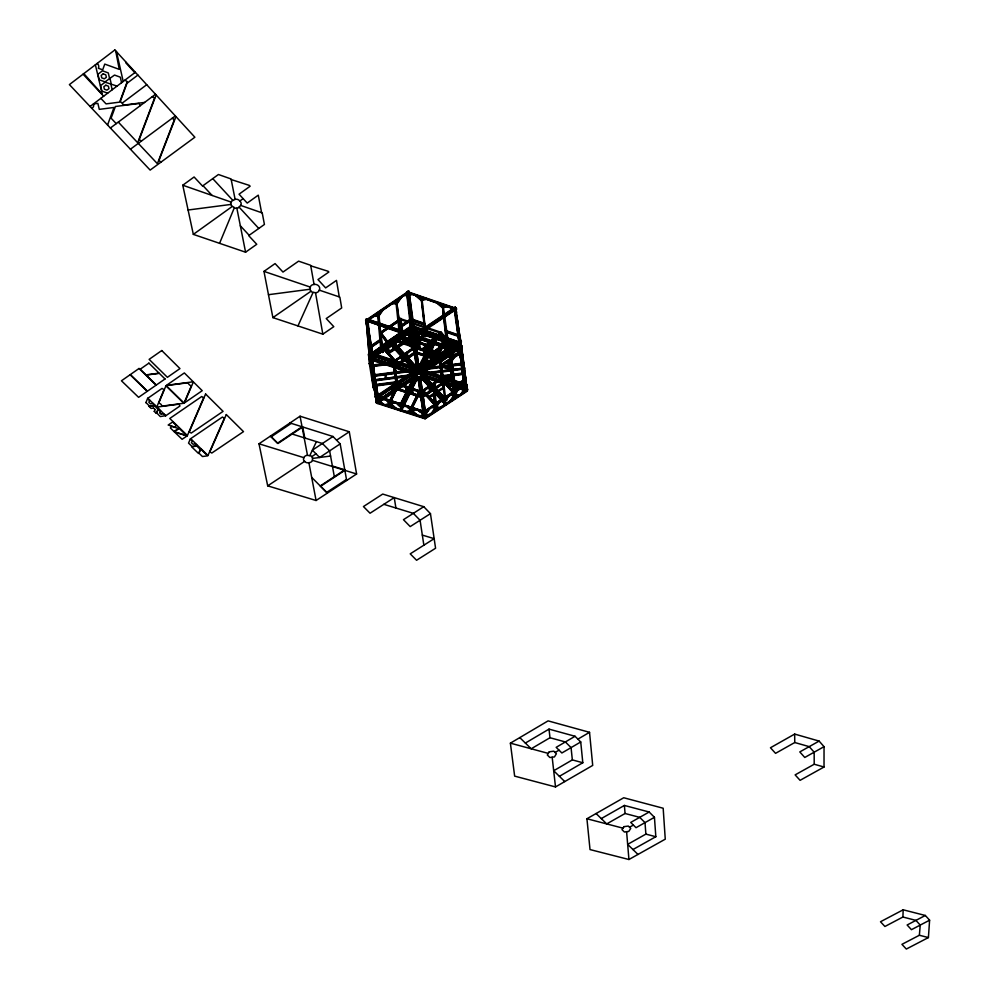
<?xml version="1.0" encoding="UTF-8"?>
<svg xmlns="http://www.w3.org/2000/svg" width="999" height="999" viewBox="0 0 999 999"><rect width="100%" height="100%" fill="white"/><g stroke="black" fill="none" stroke-linecap="round" stroke-linejoin="round"><path stroke-width="1.5" d="M824.025 767.007L824.038 746.665L819.105 741.083L794.667 734.078L770.466 747.751L775.549 753.346L794.754 742.519L809.215 746.64L814.16 752.197L814.21 764.235L795.129 774.887L800.087 780.331L824.025 767.007L814.21 764.235M903.171 909.802L880.494 921.752L884.914 926.485L902.909 917.02L903.171 909.802L925.324 915.471L929.607 920.179L928.408 937.561L906.33 949.05L901.935 944.342L919.367 935.264L928.408 937.561M156.718 412.924L160.29 416.571L165.609 415.671M165.597 415.871L163.624 413.961L161.264 414.073M161.251 414.273L159.665 412.525M159.665 412.724L160.452 410.676M154.283 411.313L156.269 413.236M156.256 413.424L158.017 409.066M156.706 413.124L158.466 408.753M158.004 409.265L154.42 405.594M145.929 402.497L149.525 406.181L154.87 405.282M154.271 411.513L155.057 409.453M154.857 405.469L152.884 403.346M155.045 409.652L153.459 407.904M153.446 408.104L151.074 408.416L149.088 406.293M152.872 403.546L150.487 403.858L148.876 402.31L149.663 400.237M145.916 402.697L147.665 398.301M919.367 935.264L920.229 925.086L915.933 920.391L902.909 917.02M156.119 94.955L139.223 139.598L141.433 141.059M175.949 116.583L158.928 160.602L161.101 162.038M453.234 367.32L452.872 368.231L453.022 367.033L441.346 365.209M453.009 369.218L453.146 368.019M390.297 345.354L390.921 346.191M402.46 337.163L402.622 338.311L390.222 346.928L391.146 346.178M387.4 341.508L401.685 331.73L402.335 332.642L400.412 319.131L401.96 332.992M219.568 243.331L234.29 207.854M156.806 406.98L164.023 389.635L162.013 388.424L147.815 398.276L165.822 415.709L179.982 405.981L178.896 404.158L156.905 407.08M239.81 201.024A3.946 3.496 6.8 0 1 240.672 205.407L238.099 207.992L235.602 208.316L231.343 205.632L230.856 203.184L231.718 201.086L235.115 199.388A3.959 3.496 6.9 0 1 239.81 201.024L243.144 198.639M261.613 212.712L258.279 195.155L247.215 203.072L239.048 194.193L250.125 186.226L249.388 185.414L231.181 179.545M193.369 381.893L184.415 402.934L202.223 390.684L184.34 372.939L166.471 385.339L193.269 381.793M380.544 332.392L399.9 319.156L380.544 332.392L391.071 346.366M452.297 368.132L451.148 355.144M310.302 287.088L310.264 290.384L311.8 292.033L315.509 292.719A3.796 3.284 0.2 0 0 319.268 290.135L319.705 289.136A4.97 4.296 0.2 0 0 315.272 284.328L314.061 284.49A3.796 3.297 0.3 0 0 310.302 287.088L263.973 271.391L272.889 317.62L322.827 334.166L333.791 326.673L326.236 318.556L341.683 307.954L339.86 297.103L319.268 290.135M297.964 325.924L313.049 292.457M339.273 296.903L336.488 280.394L325.637 287.899L317.982 279.583L328.858 272.028L328.159 271.278L310.764 265.834M398.451 329.495L366.483 318.731L365.609 320.592L400.512 332.767M365.646 321.041L366.483 318.731M309.827 455.569L316.433 441.62M267.695 485.851L304.658 461.351A3.584 2.922 -1.2 0 0 308.891 462.662A3.584 2.922 -1.2 0 0 312.425 460.314L312.462 457.392L311.014 455.931L307.492 455.344A3.584 2.922 -1.2 0 0 303.958 457.692L258.991 443.781L267.695 485.851L316.084 500.499L356.593 473.988L349.275 431.768L300.05 416.208L258.991 443.781M369.118 358.129L368.556 354.682L369.405 352.747L366.658 320.217L368.144 321.603L369.667 319.418L368.956 318.644L367.432 320.816M368.631 320.13L408.454 292.395L411.763 325.599L412.587 325.874L413.049 324.925L412.225 324.638M393.394 362.237L393.856 361.301L393.768 365.909L394.593 366.183L394.667 361.576L393.032 361.039L392.944 365.646L392.644 362.612M392.32 364.76L393.219 362.899L390.322 363.686M424.775 299.101L425.224 298.164L422.053 298.913M394.218 362.512L394.667 361.576M412.637 326.348L413.099 325.387L412.275 325.112L371.303 353.384L410.714 326.81M394.405 364.373L394.855 363.436L398.126 366.271L397.664 367.195M394.018 365.984L394.93 364.111L396.965 365.884M412.862 328.221L413.324 327.272L418.319 331.543L417.857 332.492M411.089 332.842C405.606 345.142 410.989 327.734 416.246 332.155L419.393 335.814L417.332 339.772M409.39 337.1L410.389 337L409.528 338.074L410.452 337.45L409.39 337.1C408.666 333.641 413.511 333.703 410.901 334.003M396.778 363.973L397.689 362.113L394.343 363.836L397.24 363.049M413.124 330.444L412.275 325.112M378.971 401.935L379.42 401.024M380.544 398.826L380.994 397.914L379.183 398.439M417.345 328.384C416.97 329.845 417.32 326.448 413.236 326.998M382.555 404.62L382.992 403.708L380.082 401.161M416.858 338.261L417.307 337.337M389.947 402.972C387.063 402.872 386.938 397.939 386.788 400.849L390.01 403.658L390.459 402.759L387.237 399.937L394.118 402.172L390.809 403.921M421.715 333.791L422.177 332.842L425.437 332.005L422.802 333.516M389.61 400.824L393.668 392.57M416.046 346.99L422.515 333.828M423.988 330.831L424.45 329.882L424.051 331.306M389.647 401.311L394.393 391.67M416.108 347.465L422.577 334.303M389.835 401.835L390.272 400.924L390.284 406.531L389.647 399.912M424.712 330.881L424.812 336.401L425.636 336.688L426.098 335.726M390.671 401.173L396.091 390.159M423.601 334.203L417.257 348.301L417.657 346.89L414.685 345.891L412.112 347.627L412.874 348.888L402.797 336.95M425.075 331.206L425.599 330.731M424.375 332.942L424.85 331.993L422.777 330.219M389.523 404.195L389.972 403.284L385.639 404.558L385.202 405.469L390.035 403.971L387.425 405.519M390.634 402.098L396.141 390.646M417.195 347.827L423.663 334.677M424.463 333.616L424.937 332.655C422.477 328.496 418.918 329.558 423.364 332.667M417.632 348.426C416.633 350.062 418.743 346.765 414.91 347.515M424.812 336.401L425.287 335.452M426.985 332.754L427.46 331.805L425.674 332.267M426.049 335.252L421.815 296.99L422.477 306.893M391.096 406.793L391.084 401.186M428.146 333.142C430.194 331.044 423.401 334.016 421.153 330.781L421.615 329.832L428.608 332.192L425.749 332.942M442.507 305.195L442.969 304.258L449.875 353.084L447.964 350.949M411.563 368.856L412.025 367.932M413.936 368.569L414.972 366.471L420.279 365.959L414.972 366.471M414.011 369.23L415.272 368.581L415.684 372.065M430.706 336.825L431.181 335.876L426.173 331.618M414.135 370.367L410.876 367.557L414.135 370.367L413.673 371.303L410.414 368.481L411.326 366.633L413.511 368.506M424.026 350.574L423.564 351.511L430.507 353.833L430.969 352.897L418.893 349.038M445.904 306.356L446.366 305.432L443.244 306.193M414.822 369.505L415.272 368.581M414.835 370.117L415.809 367.545L369.355 352.272L368.469 354.146L369.38 363.923L371.416 363.711L370.729 358.741M413.823 372.515L414.735 370.666L412.487 372.09L414.273 371.591M406.418 388.074L406.88 387.162L406.88 392.27M415.372 370.117L416.296 368.269L369.405 352.747L370.879 353.159L368.044 320.517L367.345 319.742L370.554 356.993L371.278 357.779L370.192 352.847L369.493 353.321L370.179 363.286M433.154 334.84L433.628 333.891L435.689 335.652M406.069 391.995L406.019 386.413L405.919 390.609M406.243 392.182L400.262 404.27L393.331 402.035M407.58 389.498L412.237 380.095M418.918 366.596L424.375 355.582M426.373 351.536L433.928 336.301M434.815 334.49L435.289 333.554L434.877 334.965M400.312 404.757L413.623 377.884M433.991 336.775L418.981 367.07L420.055 367.42L436.376 333.916M415.859 374.275L418.444 372.814L420.616 373.339L418.419 372.615L416.521 373.888L416.808 375.874M435.077 335.489L435.552 334.54L436.026 338.174M401.998 403.271L403.996 399.25M405.994 395.217L407.317 392.532M409.977 387.162L413.973 379.096M420.679 365.572L425.462 355.931M426.823 353.184L429.558 347.677M430.919 344.93L435.015 336.663M401.373 405.107L414.697 378.234M401.298 405.544L401.748 404.645L401.998 407.117M409.465 389.073L409.915 388.161L409.865 392.769M427.447 352.809L427.909 351.873L427.897 356.456M435.889 335.764L436.363 334.815L436.85 338.449M400.237 410.577L416.833 377.135L417.907 377.497L401.311 410.926L400.237 410.577L416.084 378.047M419.468 371.228L436.6 336.601L439.435 335.851L438.973 336.8L432.005 334.44L432.405 333.029L432.005 334.44L435.314 337.275L435.789 336.326L432.467 333.504L439.435 335.851L438.973 336.8M436.538 337.425L419.518 371.715L420.604 372.065L437.624 337.787L436.476 336.95L437.624 337.787M437.812 336.413L438.286 335.464L436.513 335.926M401.948 409.041L416.558 379.632L415.472 379.27M437.562 337.312L420.604 372.065M412.5 390.06L412.949 389.148L406.069 386.9L405.619 387.812L412.5 390.06L412.899 388.673L412.962 394.255M420.479 376.536L421.628 374.225L419.867 372.29L416.945 372.677L415.796 374.987L417.557 376.923M454.12 309.178L454.582 308.254L458.891 341.533L454.283 310.252L452.26 308.541L452.722 307.605L454.745 309.315M431.031 357.967L430.906 352.422L430.507 353.833M424.987 373.301L425.911 371.453M424.812 376.161L425.274 375.237M443.906 340.172L443.431 341.121L446.64 340.272L447.102 339.323L442.282 340.734L442.757 339.785L447.015 338.649M425.949 376.536L426.411 375.612L424.238 373.726M410.876 407.717L419.218 390.734L410.926 408.191M444.118 341.121L437.712 355.144L438.124 353.733M445.604 338.137L446.078 337.2L445.679 338.611L438.736 336.276M436.875 355.956C437.325 352.56 436.6 358.391 438.886 356.181M437.649 354.67L444.18 341.596M411.113 408.728L411.563 407.817L411.625 413.424L411.238 409.865L409.228 408.116M421.59 393.631L424.138 391.958L421.653 394.118L418.731 393.169L419.13 391.77M445.879 339.136L446.341 338.186M411.938 408.054L419.455 393.007M438.673 354.558L444.543 342.794M446.69 338.511L447.227 338.037M411.988 408.541L419.518 393.481M439.385 353.721L445.916 340.647M446.541 339.598L447.152 338.461M446.116 340.921L446.59 339.972C444.143 335.814 440.559 336.863 445.017 339.972M446.915 342.295L442.17 303.983L446.516 343.718L447.327 343.993L444.805 321.641M411.925 414.098L412.375 413.186M447.727 342.57L448.201 341.621M412.362 408.079L412.425 413.686L412.038 410.127M449.75 340.434C450.624 337.475 449.975 341.471 448.601 340.047M415.347 415.197L415.796 414.298L412.15 411.113L411.7 412.013L414.435 414.41M416.471 415.559L416.933 414.66L412.075 410.427M452.36 344.131L452.834 343.181L447.827 338.923M419.081 411.301C419.88 408.229 418.007 413.186 421.728 412.162M453.971 341.87C454.957 338.736 452.672 343.569 456.356 342.669M455.02 345.03L455.494 344.081L459.715 342.944M457.929 343.206L458.404 342.257L458.466 346.84M459.977 343.644L460.377 346.378L460.239 341.333L459.44 341.059L459.752 346.178L458.941 345.904M458.741 343.481L459.215 342.532M413.087 326.498L459.765 342.27L460.239 341.333M442.045 378.321L442.507 377.397L444.105 377.934L444.143 382.53M423.863 415.384L423.414 416.283L424.825 416.745L426.061 415.934L425.749 413.361L427.247 411.138L426.561 410.389L425.062 412.612L426.211 417.033M459.565 346.116L459.44 341.059M424.213 416.546L424.662 415.646M443.893 380.719L444.355 379.795L447.639 382.617L447.165 383.541M443.331 382.267L443.306 377.672M443.981 381.406L444.455 380.482L446.503 382.242L446.029 383.166M445.467 378.996L445.929 378.084L444.193 378.584M446.141 380.294L447.065 378.459L444.293 379.258M453.883 378.633L454.12 377.46M454.108 381.081L454.533 380.257L444.468 376.923M454.158 381.418L454.582 380.594L444.518 377.26M432.417 373.151L466.958 384.578L466.021 386.413L466.433 389.111M466.096 386.888L466.958 384.578M422.902 374.45L467.644 389.223L467.32 391.108L425.099 418.818L376.548 403.159L369.305 357.842M467.245 390.621L467.644 389.223M463.474 390.085L461.313 393.306L462 394.068M464.335 389.635L462.312 392.657L462.999 393.419L465.022 390.397M444.63 399.737L446.128 397.515M447.115 396.865L444.73 400.424L445.417 401.173C448.651 400.487 446.64 394.518 447.802 397.627L441.845 401.536C439.797 398.901 443.094 403.209 444.717 401.635M446.815 398.276L445.329 400.487L423.851 377.023M455.407 391.421L453.908 393.643L454.595 394.393L456.093 392.17M456.393 390.771L454.008 394.318L454.695 395.08C457.929 394.393 455.906 388.411 457.08 391.521L454.682 393.094M453.933 395.154L450.337 400.524L451.024 401.273M451.323 399.875L454.033 395.841M452.01 400.624L454.046 397.602M435.389 405.819L436.888 403.596M435.427 407.33L431.805 412.687L432.505 413.436M434.827 409.016L432.792 412.038L433.491 412.787L436.201 408.766M450.074 362.013L453.608 356.818L454.283 357.567L451.461 361.725M441.396 353.259L439.872 355.494L440.659 356.955L443.094 353.371M437.175 360.564L438.698 358.329L439.41 359.103M441.358 357.729L443.793 354.158L442.395 352.597L439.96 356.168L440.659 356.955M414.061 373.988L411.613 377.572L412.312 378.346M414.135 374.675L412.599 376.91L413.311 377.684M422.177 367.357L423.801 364.972L425.212 366.521L423.588 368.906M422.065 369.318L424.5 365.746M396.89 384.103L398.414 381.88L399.125 382.642M393.169 389.835L395.616 386.263L396.328 387.025M400.112 381.993L397.664 385.552L397.602 384.877M398.376 386.326L400.824 382.754L399.4 381.218L396.965 384.79L398.376 386.326L398.301 385.639M411.401 329.096L408.579 333.179L407.867 332.38L410.676 328.296L411.451 329.295M391.458 341.496L393.007 339.248M394.018 338.574L391.521 342.17L392.245 342.957C395.629 342.282 393.531 336.188 394.73 339.36L392.32 340.996M392.182 342.282L393.731 340.035M400.861 335.152L402.422 332.904L403.134 333.703M371.603 354.87L373.164 352.635M371.653 355.544L374.15 351.96L374.875 352.747L373.214 355.132M376.91 353.221L380.681 347.802L381.406 348.589M379.345 352.31L381.468 349.263L380.744 348.476L377.909 352.547L378.633 353.334M383.703 348.077C386.925 347.24 383.653 342.782 385.364 345.679L382.954 347.302M378.284 314.373L381.044 310.427M378.983 315.147L381.743 311.201M446.166 338.037L440.959 332.143L425.824 345.654L415.409 341.983L425.661 345.417L440.959 332.143L443.519 345.979M428.633 344.081L421.391 349.4M426.323 346.453L441.583 332.854M428.971 350.874C421.865 344.505 430.994 345.517 432.642 351.648M431.618 342.732L435.152 339.672M441.408 334.24L442.382 333.778L444.193 347.015L422.065 361.401M440.172 335.689L423.289 349.6M441.583 334.465L442.382 333.778M433.803 352.147L443.194 344.006M433.778 352.547L435.976 350.649M438.174 348.738L445.866 342.07M434.602 353.072L436.95 351.036M442.819 345.954L447.589 341.82M435.227 353.771L446.953 343.594M401.061 319.967L399.937 319.505M401.685 331.805L402.822 332.28L402.31 331.618L381.031 345.966M453.146 381.718L454.395 391.146L453.022 377.597M126.336 62.462L125.837 62.85L134.84 72.665M109.565 78.459L108.292 72.927L102.472 70.817L97.939 74.251L99.238 79.783L105.045 81.881L114.523 75.062L120.317 77.173L121.566 82.692M117.045 86.101L105.12 82.193L100.599 85.602L101.898 91.096L107.68 93.182M90.06 106.481L135.34 72.29M137.899 75.075L126.973 83.317L120.317 101.361L123.814 105.107L144.605 102.422M122.565 102.86L146.728 84.703M107.567 125.012L114.011 107.467L99.288 109.366L97.865 103.372L93.419 103.946A4.196 3.696 19 0 1 91.821 108.354M110.402 128.009L155.494 94.281M130.432 149.213L175.337 115.921M240.672 205.407L262.225 212.924L264.423 224.463L248.689 235.627L256.743 244.293L245.579 252.198L193.331 234.378L182.767 185.227L194.093 176.985L202.522 186.039L218.431 174.5L231.069 178.958L235.115 199.388M193.331 234.378L232.155 206.518M263.973 271.391L275.087 263.586L282.979 272.065L298.601 261.151L310.664 265.284L314.061 284.49M272.889 317.62L311.026 291.209M367.058 326.161L366.084 320.117L407.779 291.733L455.919 308.279L458.716 329.957M455.856 307.829L455.981 308.728L407.829 292.183L366.121 320.567L367.02 327.222M368.594 319.668L373.676 316.208M382.555 310.165L397.789 299.8M400.337 298.077L406.68 293.756M380.656 332.542L379.82 333.104L387.2 342.907M380.207 333.616L381.044 333.054L382.255 345.804L381.406 346.378M379.92 339.697L369.655 346.628L370.379 347.415L380.644 340.484M399.3 326.611L409.677 319.605L410.389 320.392M379.957 340.172L369.705 347.103L370.417 347.889L380.681 340.959M401.173 326.623L409.24 321.178M411.051 326.074L410.327 325.274L411.039 324.8L407.305 292.557L453.446 308.953M410.864 329.845L410.389 325.749L411.101 325.274L412.237 329.945L369.393 358.791L370.654 359.215L412.4 331.119L460.514 347.34L413.811 331.131M385.077 344.38L387.637 342.657M388.037 342.345L390.547 340.647M370.254 354.583C372.14 351.648 378.621 349.912 373.601 353.609M385.114 344.705L387.662 342.994M396.603 336.963L387.962 342.645L391.533 343.431M397.352 336.326L398.077 337.113L397.352 336.326C401.273 332.754 407.517 328.983 401.66 336.626L400.936 335.826L403.421 332.23L404.145 333.029L399.288 336.301M410.989 328.409L407.842 330.532L407.117 329.745L411.875 326.536M372.527 353.321L379.47 348.639M383.928 345.642L387.537 343.206M402.647 333.017L407.33 329.87M372.565 353.796L379.508 349.113M383.978 346.116L388.786 342.869M394.543 338.986L398.164 336.538M402.697 333.491L408.554 329.545M369.842 357.467L370.554 356.993M390.035 344.068L390.984 343.431L417.12 372.028L416.171 372.652L390.035 344.068L390.934 342.957L417.058 371.553M465.971 391.458L425.037 418.331L376.511 402.672L369.343 358.316L412.175 329.47L461.55 346.129L467.32 391.108L466.096 390.696L424.937 417.719L377.622 402.447L376.548 403.159L376.461 402.185L380.357 399.6M370.654 359.215L412.4 331.119M391.009 345.991L402.622 338.311M381.705 351.785L383.141 352.098L381.968 346.69M400.736 334.041L401.96 339.423L400.524 339.111M417.357 335.577C413.761 332.505 417.982 332.255 419.043 335.826L418.131 336.438L419.193 336.8L418.082 335.976L419.043 335.826M387.749 352.385L409.515 337.749M417.407 332.442L455.169 307.055L456.605 309.066L455.169 307.055M416.72 333.241L415.809 333.853L415.659 332.879M389.073 351.985L409.578 338.199M416.208 333.741L455.232 307.505M403.546 343.619L402.897 342.907L404.033 343.294L403.434 337.787M428.171 326.436L430.681 324.75M403.858 343.269L410.264 338.961M416.895 334.503L455.919 308.279M455.981 308.728L454.92 309.453L455.369 312.537M404.495 343.569L409.615 340.135M417.195 334.99L420.042 333.129M425.075 329.745L430.107 326.361M432.629 324.675L454.021 310.302M404.545 344.031L409.677 340.584M415.746 333.391L417.582 335.277L422.614 331.893M425.137 330.194L455.344 309.902M417.894 335.764L418.581 335.302L420.379 349.825M271.179 436.838L291.258 423.364M412.487 348.626L413.261 349.887L412.487 348.626L394.13 360.939L403.459 354.682M412.537 348.089L404.395 354.046M393.094 362.137C394.243 359.028 397.315 361.613 395.429 360.564M396.591 360.027L401.61 356.668M406.318 353.509L411.351 350.137M413.923 348.926L405.057 354.358M302.06 426.76L277.522 443.194L270.442 436.088M404.745 359.528L404.021 358.741L404.732 358.266L404.333 354.608L405.444 359.053M393.506 366.296L415.384 351.648L440.596 360.065L443.756 383.329L422.04 397.677L397.053 389.523L393.506 366.296L394.817 367.182L415.609 353.284L439.498 360.789L415.559 352.797L394.817 367.182M393.556 366.77L415.447 352.123L440.596 360.065M422.652 348.901L426.323 346.441L431.718 352.435M432.704 352.06L442.882 345.267L446.053 348.813M428.459 368.444L421.466 361.039L443.556 346.303L441.758 333.079M430.819 355.482L433.254 353.858M423.289 360.589L428.221 357.292M430.644 355.681L442.919 347.502M414.523 368.781L413.586 369.405L413.111 365.247L414.048 364.623L414.872 371.79M376.099 397.977L375.349 396.74L394.717 383.828M397.302 382.105L411.501 372.652M421.378 369.243L419.792 367.507C421.004 365.184 414.061 366.109 415.859 368.032L419.792 367.507L420.679 366.408M375.387 397.215L411.563 373.127M395.804 388.087L395.429 384.39L396.828 383.454L397.202 387.15M421.228 367.42L420.517 367.882L420.941 371.366M438.848 359.453L438.374 355.794L439.785 354.845L438.948 350.162L438.249 351.149M378.683 396.253L394.443 385.764M395.454 385.09L396.528 384.378M398.052 383.354L412.262 373.901M413.798 372.989L418.069 370.154L422.977 371.778L423.638 376.411L419.38 379.245L414.473 377.622L413.798 372.989L418.094 370.342L422.977 371.778M441.808 354.233L455.781 344.93M380.644 395.666L387.1 391.371M389.672 389.66L393.556 387.075M398.713 383.641L411.625 375.05M424.65 366.371L436.088 358.766M442.445 354.545L456.418 345.242M411.675 375.524L398.763 384.128L420.042 391.009L410.002 387.724M423.439 367.694L437.425 358.391M442.507 355.02L456.481 345.716M417.382 376.735L377.222 403.421L375.799 401.91L414.972 375.337M375.799 401.91L415.971 375.187M430.419 366.021L435.601 362.575M376.511 402.672L416.683 375.961M420.754 373.251L460.277 346.978M378.471 402.073L381.069 400.349M383.653 398.638L390.134 394.33M392.719 392.607L398.126 388.811L421.878 396.566L442.52 382.929L443.756 383.329M400.274 387.587L414.735 377.972M422.677 372.702L462.175 346.441L460.776 344.867L419.98 372.003L460.851 345.342L462.25 346.915L421.453 374.026M448.588 356.181L439.747 362.412L448.638 356.506M332.979 436.488L312.387 450.162L319.618 457.48L340.172 443.881L332.979 436.488L289.985 422.964M414.473 377.622L419.355 379.046L423.638 376.411M440.984 364.697L460.364 351.823M441.034 365.159L460.427 352.285M442.295 365.022L457.704 354.782M422.24 378.871L423.189 378.246M442.357 365.484L457.779 355.244L460.664 355.232L460.002 354.47M422.777 379.458L423.713 378.833M311.738 456.655L316.009 453.821M336.576 440.184L349.275 431.768M439.448 378.858L432.005 384.303M423.601 390.572L427.085 388.274M438.449 380.744L428.608 387.075L429.308 387.837L435.289 383.878L434.59 383.117M429.458 387.212L422.502 391.808L423.039 396.278M431.643 385.776L440.834 379.695M432.405 389.785L431.955 384.865L433.104 389.323M394.767 366.708L398.126 388.811L421.828 396.079L442.52 382.929L439.498 360.789M445.891 382.068L448.364 380.432M443.618 384.103L448.588 380.819M446.965 382.742L453.334 378.546L445.005 377.085M443.057 382.654L443.169 387.45L428.009 397.09M436.988 392.257L429.508 397.552L443.256 388.124L439.498 390.609M431.855 400.761L434.39 399.101L434.802 402.435M454.77 385.664L463.711 379.782M431.918 401.248L434.453 399.575L435.139 400.324L432.604 401.998M454.845 386.151L463.786 380.257M432.542 401.511L435.077 399.85M461.838 382.217L464.398 380.544M456.805 386.064L459.353 384.378M461.913 382.692L464.473 381.019M458.354 388.436L434.602 404.258L433.341 394.193M460.651 386.913L463.024 385.876M425.187 410.764L464.11 385.164M437.05 403.284L440.834 400.799M443.344 399.138L448.376 395.829M425.249 411.251L437.812 402.46L438.561 403.696L436.163 407.255L435.477 406.493L437.874 402.947L438.561 403.696L436.076 406.568L436.463 410.839L435.764 410.089M438.299 402.822L440.871 401.136M449.925 395.179L441.158 400.786L444.031 400.874M459.303 389.011L450.412 394.705L453.996 395.542L453.309 394.78C449.925 393.394 449.9 395.716 452.085 394.805M464.635 386.026L465.334 385.564L460.826 387.849L463.748 387.912M426.598 411.039L432.642 407.068M438.361 403.309L441.92 400.961M444.168 399.488L451.173 394.88M453.421 393.406L460.589 388.686M425.537 412.262C429.67 412.45 428.009 407.105 429.008 409.977M435.002 406.044L432.617 407.604C430.581 404.982 433.853 409.265 435.477 407.704M461.9 388.361L464.235 386.813L463.474 386.101L463.836 388.561M435.826 410.564L435.252 404.67L435.939 405.419M452.21 382.679L454.383 398.389L453.746 392.507L454.433 393.256M465.409 390.097L464.023 389.797M370.617 358.741L377.622 402.447L424.887 417.232L466.096 390.696L460.452 346.865M320.579 486.301L344.867 470.354M446.64 403.921L445.766 405.02L446.64 403.921L422.202 377.185M346.478 479.42L326.661 492.395L320.292 485.901L344.767 469.83L332.38 465.996M423.751 506.68L403.459 519.68L410.202 526.585L430.457 513.636L423.751 506.68L382.717 494.068L363.449 506.555L370.055 513.236L394.243 497.602L395.916 508.016M510.389 743.156L548.089 720.878L589.535 732.317L592.707 765.409L555.506 786.937L514.647 776.123L510.389 743.156L548.276 753.396M525.362 743.069L549.013 729.12L575.049 736.275L580.731 741.97L582.804 762.736L559.39 776.323M564.772 781.58L553.696 770.753L572.34 759.902L571.066 747.614L565.372 741.945L549.987 737.737L531.206 748.775L519.78 737.612M575.049 736.275L556.168 747.339L561.875 752.984L580.731 741.97M555.094 752.459L559.028 750.162M577.897 739.135L589.535 732.317M586.925 818.755L623.738 797.751L663.174 808.241L665.259 839.172L628.933 859.502L590.022 849.575L586.925 818.755L622.964 828.159M601.273 818.593L624.387 805.444L649.15 812.012L654.445 817.307L655.831 836.712L632.954 849.537M637.974 854.445L627.659 844.367L645.878 834.115L645.004 822.627L639.71 817.357L625.062 813.498L606.718 823.913L596.091 813.523M649.15 812.012L630.719 822.439L636.026 827.696L654.445 817.307M629.545 827.247L633.378 825.074M819.105 741.083L799.799 751.922L804.769 757.467L824.038 746.665M925.324 915.471L907.129 924.999L911.45 929.682L929.607 920.179M421.278 416.446L423.838 414.897L419.093 416.408L423.763 414.21M412.487 409.215L414.248 408.691M401.486 407.38L404.32 406.518C405.582 403.608 403.559 408.554 401.573 405.631M401.935 406.468L404.77 405.619L403.633 405.257M391.196 402.335L392.982 401.798M391.258 403.022L394.068 401.685L393.668 403.084M441.096 380.457L442.844 379.945M443.818 380.182L446.603 379.37M439.96 380.082L442.757 379.27M411.8 370.779L414.66 369.98M456.643 344.468L459.815 343.619L459.34 344.555L456.168 345.417M394.73 362.225L396.541 361.738M392.832 364.51L391.021 365.01L393.294 363.574L392.382 365.447L392.132 362.899M447.402 340.247L450.224 339.498L443.281 337.15L442.807 338.099L445.579 339.036M413.461 328.147L415.259 327.684M413.536 328.808L416.421 328.072L415.959 329.033L414.797 328.634M421.603 299.862L426.361 298.551L425.899 299.488L421.678 300.499M413.636 336.388L414.672 336.163L416.658 352.048M413.723 336.988L414.76 336.763M411.75 323.002L412.787 322.789M411.838 323.614L412.874 323.401M411.675 322.352L412.712 322.178L413.349 326.785M367.62 329.882L368.768 329.732M412.774 324.275L410.464 325.05L412.774 324.275L413.274 327.809M368.843 331.293L367.694 331.443L368.244 334.865M368.881 331.755L367.732 331.905L368.132 336.476M367.819 332.18L368.956 332.03M367.857 332.63L369.006 332.48M458.354 336.176L459.09 341.546L456.493 321.69L457.629 321.553M456.68 322.914L457.829 322.764M419.568 372.327L413.311 328.833L410.939 329.146L417.182 372.152M410.989 329.62L413.311 328.833M411.101 333.017L416.246 332.155M413.748 333.017L414.897 332.854L416.533 346.915M413.748 333.129L414.885 332.979L413.848 333.866M413.811 333.466L414.947 333.316M414.622 339.136L415.759 338.986M414.735 340.022L415.871 339.872L414.847 340.746M414.373 343.756L413.199 343.906L413.823 348.526M413.349 344.967L415.696 344.655M414.835 347.053L416.009 346.89M414.91 347.702L416.121 347.64M459.702 341.795L460.876 341.646M414.86 347.877L416.034 347.727L416.233 348.751M459.765 342.27L460.939 342.12M368.556 354.682L369.43 354.57M368.643 355.207L374.6 354.782M459.865 343.019L461.038 342.869M369.543 355.419L368.668 355.532L369.143 358.454M415.272 350.399L414.098 350.549L414.71 355.169M414.086 350.861L415.272 350.699M370.504 356.755L369.33 356.918L370.242 363.873L369.355 363.586M415.409 350.886L414.235 351.036L413.673 348.027M414.173 351.223L415.347 351.074M369.38 357.592L370.554 357.43M414.198 351.611L416.546 351.298M370.579 358.254L369.393 358.416L369.043 354.258L370.217 354.108L369.493 353.321M370.691 359.003L369.518 359.153L369.168 355.007M460.477 347.128L461.65 346.978L455.382 308.529L460.177 340.859L459.365 340.584M370.791 359.578L372.227 359.39M415.734 353.958L416.908 353.808M415.896 355.02L417.07 354.857L416.446 350.249M371.478 361.725L370.304 361.888L369.006 353.783L366.221 321.141L367.357 320.991L366.046 319.668M370.067 362.824L371.253 362.662M371.64 362.924L372.802 362.774L373.701 368.519L372.402 368.743M370.529 363.249L369.305 363.411L373.264 387.862L374.126 387.749M372.527 368.681L371.678 363.411L372.852 363.249M460.976 351.598L459.74 351.273L460.976 351.598L461.6 356.193L460.427 356.418L460.626 358.092M373.014 364.298L371.853 364.46L371.678 363.411M370.629 365.01L371.803 364.86L372.689 369.717L373.863 369.568L372.652 369.243M372.028 365.122L382.592 363.723M387.125 363.124L391.658 362.525M441.583 355.919L446.103 355.319M449.113 354.92L459.677 353.521M370.679 365.497L371.853 365.334M372.065 365.597L384.153 363.998M388.686 363.399L391.708 362.999M441.645 356.393L461.251 353.796M372.177 366.109L379.732 365.11M382.754 364.71L387.287 364.111M450.761 355.706L455.282 355.107M458.291 354.707L462.574 354.146L463.748 363.324L430.631 367.819M372.127 366.196L373.301 366.046M461.276 363.274L460.139 354.47L461.338 354.395L461.65 356.493M373.738 366.383L387.325 364.585M446.303 356.78L461.376 354.782M370.754 367.008L371.928 366.845M460.264 355.294L461.438 355.132M372.227 367.332L373.401 367.17M460.339 355.669L462.712 355.194M461.55 355.819L462.712 355.656M372.29 368.007L373.514 367.919M461.638 356.556L462.812 356.331M461.738 357.23L462.912 357.08M372.49 370.367L371.316 370.517L370.916 365.871M416.196 364.535L417.357 364.373M460.851 359.153L462.025 359.003L461.501 355.519M372.615 371.104L371.441 371.253L371.041 366.608M462.038 359.265L463.211 359.116L457.542 320.829M372.652 371.591L373.826 371.428L373.351 365.946M416.396 365.796L418.718 365.484M462.112 359.74L460.939 359.902L460.139 354.47M373.426 374.238C371.965 371.965 376.223 372.789 373.251 373.201L373.863 377.784L375.262 378.271L374.101 378.434L374.263 379.47M395.529 370.242L394.355 370.404L395.129 375.424M415.809 367.545L419.742 367.033L460.102 340.284L461.488 341.858L460.177 340.759L419.493 367.844L420.904 369.393M440.01 364.36L441.171 364.21M461.076 361.576C462.649 359.203 460.127 365.172 461.888 367.857L463.049 367.707L461.925 358.529M417.694 367.482L418.956 367.37L418.856 366.633L419.368 370.854M394.468 371.141L395.641 370.979L396.066 375.149L394.892 375.299L394.305 369.917M417.819 367.919L419.031 367.694L418.369 363.174M440.109 365.097L441.271 364.947M371.94 374.413L373.114 374.263L372.777 371.653M417.882 368.456L419.056 368.306M461.213 362.612L463.623 362.275M417.844 368.519L419.018 368.369M373.601 374.887L405.507 370.654M408.541 370.254L413.099 369.655M424.5 368.144L427.535 367.744M430.569 367.345L462.437 363.124M417.969 369.131L419.13 368.981L418.868 367.32M373.638 375.362L405.557 371.141M408.603 370.741L413.161 370.13M373.701 375.974L374.862 375.811L375.312 380.244L374.987 376.548L373.813 376.698M375.274 375.661L379.832 375.062M382.867 374.662L387.425 374.051M390.459 373.651L402.609 372.04M405.656 371.64L408.691 371.241M427.672 368.718L439.81 367.12M440.384 367.132L441.546 366.983M442.844 366.72L447.39 366.109M450.424 365.709L454.982 365.11M458.017 364.71L462.599 364.198M373.801 376.348L408.741 371.715M427.734 369.205L462.637 364.585M149.076 406.493L154.408 405.781M394.892 373.913L396.066 373.751M440.484 367.869L441.645 367.719M461.6 365.472L462.762 365.322L463.236 368.594M394.78 374.563L395.954 374.413L395.479 369.767M440.559 368.506L441.72 368.356M461.7 366.208L462.862 365.996M440.659 369.243L441.82 369.093M373.976 378.521L375.137 378.359L375.424 379.308L374.225 378.983M440.759 369.917L441.92 369.755M440.796 370.167L441.958 370.017M461.813 367.382L462.974 367.232M440.859 370.641L442.02 370.492M372.59 380.219L415.222 374.563L415.372 375.549L372.752 381.193L372.59 380.219L413.648 374.288M423.514 372.977L464.647 368.019L422.053 373.663L422.202 374.65L464.772 369.006L464.572 367.545M374.138 380.394L384.877 379.096M387.924 378.696L392.495 378.097M400.099 377.085L395.529 377.684L396.203 382.28L376.698 384.865M403.146 376.685L407.704 376.074M410.751 375.674L415.322 375.062M426.698 373.564L429.745 373.151M432.779 372.752L437.337 372.152M441.895 371.553L444.942 371.141M447.977 370.741L452.535 370.142M455.581 369.73L461.663 368.931M462.262 370.841L463.424 370.691L464.11 375.736L462.962 375.886L463.136 377.572L464.298 377.41M375.986 382.767L374.825 382.917L375.424 387.487L376.586 387.337C377.622 385.264 374.75 379.682 374.987 383.953L376.148 383.791M395.629 380.119L396.803 379.957L395.979 372.914M441.308 374.063L442.482 373.913M463.499 371.166L462.337 371.316L462.962 375.886M376.66 384.39L396.153 381.805M463.698 372.852L442.732 375.636L442.857 376.586L443.956 375.961L444.38 379.096M396.153 381.943L397.315 381.793L397.427 382.542L395.179 367.819M441.645 376.398L463.761 373.326M376.81 385.352L379.807 384.965M382.804 384.565L394.805 382.967M396.253 382.767L395.042 382.442L395.504 385.577M418.306 379.857L419.468 379.707M444.355 376.411L447.352 376.011M450.349 375.612L462.325 374.026M375.262 385.664L376.423 385.514M376.86 385.839L396.353 383.254M442.919 377.085L462.387 374.5M373.151 387.025L375.124 386.738L375.449 387.787M375.362 386.8L376.523 386.65M462.862 375.212L465.222 374.8M464.06 375.362L465.222 375.199M465.322 375.874L464.16 376.036L463.923 373.913L465.084 373.763L466.246 382.817L465.084 382.967L464.523 378.846L465.721 378.658L462.038 353.746M375.661 388.112L376.81 387.962M463.012 376.536L464.16 376.386M374.388 388.474L375.549 388.324M463.049 376.623L464.21 376.461M375.774 388.661L376.935 388.511L375.824 389.148M463.074 377.085L464.223 376.935M374.463 390.01L375.624 389.86M464.46 378.084L465.621 377.934M463.374 378.721L464.535 378.559L463.798 373.551M375.949 390.559L374.588 390.746L374.063 385.339L375.224 385.189L375.674 390.347L376.948 390.921L374.825 391.196M464.622 379.295L463.461 379.445L462.662 373.976L463.973 384.041M376.561 393.743L377.722 393.581L378.321 398.139L377.16 398.301L376.561 393.743L376.723 394.767L377.884 394.605M420.891 388.798L422.053 388.648L422.664 393.194L420.342 393.506L419.742 388.948M376.998 396.466L378.159 396.316L378.484 400.037L377.322 400.187M465.247 384.765L464.085 384.915L464.722 389.335M377.123 397.19L381.843 398.201M377.098 397.614L378.259 397.452M464.26 386.051L465.409 385.901L465.784 388.449L464.622 388.599M465.534 386.388L466.683 386.226L466.783 387.287L465.621 387.437L465.397 385.352L466.558 385.202L466.683 386.601L465.522 386.75M420.267 392.819L421.453 392.732M420.379 394.155L422.727 393.731L422.54 392.819M420.492 394.73L422.789 393.956L420.591 394.83L420.229 393.131L421.391 392.982L410.876 389.073M421.715 394.792L422.902 394.53L422.689 393.856M465.859 389.011L467.02 388.861M421.778 395.342L422.927 395.179L423.539 399.737M377.535 401.473L376.373 401.623L375.811 395.729M421.778 395.716L423.052 395.542L422.864 394.642M421.853 396.016L423.014 395.866L422.714 393.306L420.404 393.606L420.829 397.315M422.24 398.863L421.079 399.026L420.704 396.178M422.39 399.887L421.228 400.05L420.616 395.492M426.136 417.694L423.838 417.994M312.65 458.416L330.582 456.031M188.087 210.015L231.094 204.408M268.469 294.693L310.052 289.235M408.891 291.134L406.63 291.895L408.891 291.134L414.086 327.36M367.482 321.728L366.333 321.878L369.118 354.533M455.007 310.19L456.156 310.04M410.564 321.978L399.8 318.481L400.849 318.344L403.284 335.452M367.57 322.802L366.421 322.952L366.608 323.614M367.632 323.451L366.483 323.601L366.783 324.65M366.533 324.163L367.682 324.013M367.907 332.754L368.843 332.63M369.867 345.229L370.729 345.117L371.403 352.884M369.917 345.417L370.866 345.292M369.942 345.716L370.804 345.604M370.03 346.203L370.879 346.091M373.401 375.412L372.502 375.212M374.55 388.186L375.424 388.074M404.957 294.143L406.73 294.093M406.805 294.73L403.983 294.817L404.682 295.604L407.505 295.517M395.941 302.347L392.782 302.435L393.481 303.221M374.463 314.897L377.585 314.835M410.739 328.496L408.928 328.521L409.652 329.32M403.509 335.314L400.249 335.327L403.146 336.114M400.899 335.452L405.244 335.427L404.52 334.628L400.174 334.653L412.824 348.401M400.149 335.639L398.364 335.639L399.076 336.438M388.973 341.97L390.746 341.97M390.821 342.645L387.924 342.17L388.686 343.444M381.368 348.289L379.608 348.289L380.332 349.076M381.443 348.963L378.571 348.476L379.295 349.263M458.129 353.808L459.902 353.821M373.601 355.444L370.417 355.432L374.338 356.231M436.638 356.431L439.16 357.217M435.639 357.093L439.248 357.892L436.338 357.867M440.122 357.38L441.945 357.392M446.116 361.788L449.3 361.813M421.428 369.093L424.3 369.131L425.711 370.679M423.301 369.792L421.503 369.767L422.914 371.316M413.998 373.451L411.138 373.401L412.55 374.95M411.85 374.175L414.697 374.225M395.492 385.04L393.731 385.002L395.154 386.526L379.433 396.478L390.097 400.399M398.851 386.051L397.09 386.014L397.789 386.775M393.456 386.413L396.278 386.488L392.757 385.651L394.168 387.175M451.398 394.043L453.209 394.093M454.645 394.692L459.016 394.817L459.702 395.579M458.017 395.467L454.732 395.379L458.703 396.228M431.93 406.855L435.389 407.018L432.917 406.206L433.603 406.955M439.448 407.667L436.201 407.555L440.134 408.416M425.249 414.011L430.219 414.935L425.337 414.697L429.245 415.572L428.546 414.822M442.282 375.374L446.715 376.161M449.675 376.673L452.634 377.197M441.595 375.599L452.822 377.56M447.777 377.235L450.736 377.747M441.121 364.91L448.551 366.233M442.757 366.433L453.371 368.319M442.669 367.132L451.336 368.668M441.446 367.17L451.56 368.968M645.878 834.115L655.831 836.712M572.34 759.902L582.804 762.736M422.327 535.089L434.165 538.661L410.227 553.846L416.571 560.264L435.576 548.239L430.457 513.636M383.841 504.32L413.349 513.349L420.079 520.279L423.863 545.192M312.425 460.314L356.593 473.988M291.508 433.828L322.415 443.494L329.633 450.861L334.428 477.21M400.187 410.089L401.311 410.926M378.234 396.553L423.002 411.051L412.437 407.642M403.396 405.169C398.626 402.11 394.568 403.034 400.674 407.117L401.123 406.206L397.914 403.396L397.465 404.308L398.601 404.67L399.051 403.771L401.061 405.519M419.53 410.402L423.052 411.538M383.991 399.001L390.384 401.074M405.119 405.844L408.141 406.83M414.71 408.953L418.881 410.302M386.838 400.399L382.592 399.488M393.456 402.547L397.565 403.871M404.108 405.994L409.565 407.754M414.772 409.44L421.715 411.688M378.559 398.189L381.68 399.2M388.174 401.298L390.921 402.185M390.734 405.619L391.546 405.881M412.075 412.512L412.887 412.774M410.327 391.858L409.515 391.596L409.115 387.899L409.066 392.507M420.517 396.715L397.053 389.523M405.756 396.278L404.682 395.929L405.132 400.124L406.206 400.474M398.788 383.591L401.673 384.528M404.558 385.477L408.928 387.362M403.072 386.051L405.744 386.925M412.15 389.023L418.806 391.196M399.113 385.227L405.794 387.412M416.833 372.902L369.792 357.38L368.893 359.253L415.909 374.762M421.516 374.45L466.283 389.235M423.888 375.849L436.875 380.132M369.343 358.316L416.371 373.838M421.054 375.374L465.809 390.147M414.385 373.801L368.856 358.778L369.755 356.893L416.77 372.427M424.35 377.085L465.259 390.584M420.591 376.311L466.708 391.059M425.224 370.766L429.545 372.19M424.762 371.079L467.033 385.065M374.812 355.632L390.609 360.851M396.79 362.899L411.438 367.744M424.825 372.165L440.084 377.222M443.531 378.359L465.334 385.564M447.115 380.045L454.295 382.417L455.931 390.859M459.365 348.351L464.185 385.639L465.409 386.051M374.325 356.094L390.422 361.413M399.213 364.323L412.387 368.681M425.736 373.089L438.686 377.372M447.315 380.219L463.149 385.452M372.902 356.081L390.472 361.888M396.328 363.823L412.45 369.155M425.799 373.564L441.633 378.796M445.941 380.232L464.26 386.276M428.371 355.519L427.547 355.244L427.097 351.598L427.085 356.193M403.496 336.888L413.136 340.259L403.596 337.063M407.742 339.41L413.186 341.233L412.562 336.75L413.686 346.303L394.48 339.885M432.417 347.689L431.331 347.327L430.794 343.206M403.771 338.211L413.299 341.408M432.067 348.401L430.969 348.039L430.444 343.918L431.531 344.28M394.443 339.548L413.648 345.979M414.735 346.366L441.133 355.194L439.772 356.106L439.073 355.319L439.56 358.978L440.971 360.539M417.32 347.527L432.405 352.26M417.457 347.914L438.736 355.032M393.444 340.209L402.16 343.119M393.481 340.534L413.836 347.34M431.793 353.346L436.138 354.795M437.337 355.02L439.972 355.444M417.719 349.101L437.574 355.282M460.039 345.167L460.851 345.442M412.237 329.945L461.625 346.603M436.376 339.398L435.552 339.123L435.227 336.601M402.809 330.956L411.526 333.891M419.168 336.463L442.769 344.418M445.729 345.404L460.477 350.374M366.521 319.193L411.576 334.353M417.744 336.426L460.539 350.836M412.387 334.965L402.747 331.73M411.388 334.902L410.589 334.64L411.838 345.479M437.899 343.831L442.32 345.317M404.258 332.767L412.112 335.414L411.613 331.156M414.385 336.176L442.395 345.592L443.643 347.015M366.084 320.117L402.41 332.33M402.984 332.655L412.15 335.739M443.856 346.278L460.089 351.735M404.27 333.204L411.176 335.664M369.967 322.053L399.013 331.818M403.371 333.279L410.626 335.726M418.431 338.336L417.195 338.986L417.982 339.248M421.228 339.285L428.596 341.77M435.964 344.243L440.397 345.729M444.817 347.215L447.764 348.214M450.711 349.2L453.658 350.199M456.618 351.186L459.565 352.172M403.434 333.491L412.262 336.451M432.917 343.394L414.535 337.212L441.446 346.578L435.751 344.355M403.421 333.741L410.689 336.188M419.805 339.248L428.658 342.22M431.605 343.219L440.459 346.191M443.406 347.177L459.627 352.635M403.471 333.816L412.3 336.788M416.571 339.073C419.168 340.072 415.184 339.111 416.708 340.035M446.703 330.881L458.529 334.902M447.714 332.33L458.054 335.839M441.171 332.342L412.787 322.739M410.726 323.139L401.049 319.73M413.024 326.024L458.529 341.858M454.445 340.921L459.84 342.744M415.896 328.097L421.291 329.92M427.859 332.143L432.03 333.554M440.059 336.263L442.832 337.2M449.363 339.41L454.695 341.208M414.597 328.122L422.702 330.856M426.536 332.143L433.491 334.503M449.425 339.885L454.757 341.683M410.876 293.893L438.723 303.459M446.053 305.981L453.384 308.504M182.767 185.227L231.281 202.135M442.445 305.919L438.773 302.822L438.324 303.758L441.983 306.855M456.506 341.621L458.566 343.381M458.666 344.056L455.357 341.233L454.882 342.17L457.092 344.056M444.43 337.537L446.503 339.298L446.516 343.718M425.699 332.567L427.709 334.265M417.157 331.144L413.399 327.934L412.937 328.896L415.759 331.306M440.547 376.298L442.594 378.047M442.682 378.733L439.41 375.924L438.486 377.759L441.758 380.569L442.22 379.645L438.948 376.848M391.059 359.915L393.094 361.688M389.448 360.477L392.719 363.299M421.553 411.051L423.564 412.812L423.576 417.382L422.977 412.562M421.103 411.95L423.114 413.711M409.677 407.205L411.688 408.966M388.374 400.312L390.384 402.073M390.771 403.546L395.629 407.779M390.846 404.233L394.493 407.417L394.043 408.329L391.308 405.931M379.121 400.936L381.855 403.334L381.406 404.245L378.671 401.848M440.047 332.929L412.949 323.888M430.731 341.009L414.61 335.714M429.832 341.795L431.293 343.394M147.652 398.501L149.65 400.437M158.454 408.953L160.439 410.876M425.661 345.417L431.843 352.335L431.543 349.513M271.253 436.788L277.959 443.519L302.697 426.96L304.782 437.974M311.688 477.397L327.372 493.106M375.749 401.423L377.222 403.421M118.307 122.103L137.687 142.732L154.545 98.164L152.323 96.653M138.299 143.381L157.392 163.686L174.363 119.743L172.178 118.269M375.349 396.74L376.061 397.49M116.246 123.639L111.101 118.169L115.397 106.493L138.998 103.459L140.235 105.694M83.804 73.614L102.31 94.306L95.38 64.785M83.054 74.188L103.659 96.204M100.837 98.339L106.044 103.884L119.68 102.123L127.223 81.643L124.962 80.12M395.579 390.709L394.155 389.185L395.691 386.95L396.391 387.712M203.009 185.677L212.1 195.454M240.347 225.811L249.163 235.289M400.549 386.163L397.015 385.327L397.727 386.101M372.552 358.204L371.503 353.746L372.227 354.533M425.362 415.184L426.061 415.934M395.429 384.39L396.141 385.152M397.215 388.386L396.128 383.916M374.95 351.423L375.674 352.21M212.737 178.621L232.792 200.312M239.173 207.218L258.791 228.459M424.925 411.463L425.611 412.212M382.367 350.824L381.643 350.037L378.097 312.425L378.808 313.199M436.463 409.627L437.162 410.377L436.575 405.794M383.141 352.098L382.405 351.298L378.946 314.71M435.839 409.365L436.526 410.114M379.333 349.737L378.609 348.963L384.64 344.892L382.142 348.489L382.867 349.275M441.121 407.779L436.113 406.868L436.813 407.617M384.365 346.353L383.641 345.567L382.08 347.814L382.804 348.601M384.665 348.002L385.389 348.788L382.167 348.788L381.443 348.002L386.388 348.114L385.664 347.327L381.381 347.327L382.105 348.114M381.88 345.392L382.729 346.441M384.977 348.763L395.117 360.789L394.343 359.528M382.767 346.928L382.005 345.654M385.052 349.4L395.067 360.302M424.188 392.432L423.376 390.721M431.98 401.411L433.966 403.571M384.165 349.675L394.081 360.452M424.538 393.606L434.016 403.908M384.116 350.037L394.13 360.939M423.551 392.957L435.064 405.469M435.239 405.881L434.553 405.132L435.139 409.815M446.703 404.408L421.253 376.548L420.304 377.172L445.766 405.02M415.434 370.542L416.146 371.316M391.034 344.742L416.121 372.177M445.704 404.533L420.254 376.698L420.779 380.582L418.456 380.894L418.044 377.847M429.245 387.35L428.546 386.588L429.82 392.02M396.428 341.358L395.704 340.559L399.463 335.14L400.187 335.926M421.328 368.768L419.792 367.507M422.352 371.665L421.366 368.581M392.083 340.135L391.408 339.822M394.505 342.794L416.508 366.908L417.033 371.153M426.773 378.159L445.167 398.314M392.457 340.971L416.571 367.382L415.634 368.007L392.57 342.757M425.811 377.522L445.229 398.788M420.691 372.777L421.403 373.551M393.569 343.431L397.752 348.014M399.85 350.312L404.046 354.907M407.192 358.354L414.523 366.383M424.825 377.659L430.956 384.378M432.992 386.613L444.23 398.926M428.671 367.182L422.902 360.839L428.708 367.52M401.186 338.149L396.428 299.95L401.96 339.423M455.02 397.44L455.706 398.201L455.069 393.631M454.395 397.165L455.094 397.927L451.198 370.055M378.122 313.674L377.41 312.899L380.931 350.512M443.606 386.838L444.23 387.525L443.693 382.854L422.04 397.677M422.802 365.646L423.514 366.408L437.337 357.205L434.078 353.758M427.097 356.918L427.734 357.617M403.746 336.313L413.711 347.302M448.176 385.327L454.42 392.22M402.797 335.689L412.762 346.678M447.202 384.665L454.483 392.707M445.167 383.653L453.558 393.319L444.18 382.979M400.037 334.515L400.749 335.314M453.733 393.718L453.047 392.969L453.696 397.627M426.461 347.477L425.836 346.778L426.198 349.675M432.817 354.508L431.468 353.246L442.932 345.604L449.925 353.421M411.75 331.818L410.614 327.385L411.326 328.184M407.917 329.195L408.641 329.995M437.587 362.787L436.176 361.226L438.611 357.654L439.31 358.429M411.938 336.788L413.336 338.336M407.58 333.853L406.855 333.054L410.601 327.635L411.326 328.434M410.851 337.337L412.774 340.035L411.226 338.311M441.183 356.406L439.785 354.845L440.971 359.29M440.734 357.48L440.035 356.705L443.656 357.505M411.039 324.8L411.763 325.599L407.954 292.894M438.374 355.794L439.073 356.568M410.389 325.749L411.101 326.548M411.326 326.91L412.038 327.709M464.185 385.639L464.872 386.401M428.658 347.19L430.569 349.3M433.429 354.096L435.202 362.799M435.102 356.106L433.179 353.983L437.038 358.653M415.122 334.453L416.533 336.188L415.147 334.64M450.387 360.152L449.712 359.403L450.561 365.484M396.441 301.211L395.741 300.424L399.75 337.837M449.7 360.602L449.026 359.852L449.662 364.423M431.143 342.282L430.519 341.583L430.869 344.33M450.549 354.121L451.123 354.495M450 354.121L450.636 354.82M441.895 334.203L440.646 332.792L442.432 345.929L414.423 336.501L409.253 292.682M442.357 335.302L444.255 337.437M442.532 335.539L445.367 338.723M452.522 366.945L454.67 381.268M381.543 335.09L386.8 342.083M380.631 332.205L387.637 341.521M426.448 346.353L426.898 351.074M414.66 336.7L430.032 341.995L430.382 344.73M453.084 377.622L451.785 369.243M374.288 387.949L373.963 386.888L373.176 387.362L372.54 380.032M376.461 392.482L376.785 393.519M374.225 387.262L373.788 385.864L374.962 385.701L375.387 387.113M376.298 391.458L376.723 392.832M376.635 387.387L376.985 388.986M373.576 368.594L373.863 369.568M109.99 78.496L111.264 84.016M110.914 84.278L112.175 89.773M116.483 51.711L123.214 81.443M115.672 50.837L119.268 69.368L104.758 64.098L102.697 69.843L98.314 68.244A4.246 3.784 21.1 0 0 97.19 63.424M420.554 394.942L420.741 395.854M416.521 367.632L416.795 369.293M236.85 208.154L245.579 252.198M416.308 349.038L416.583 350.724M416.183 348.776L416.308 349.425M300.05 416.208L307.492 455.344M308.891 462.662L316.084 500.499M340.172 443.881L346.665 480.482M315.509 292.719L322.827 334.166M369.618 361.376L370.092 364.298M371.74 374.525L372.215 377.447M372.552 379.732L372.714 380.706M368.057 325.112L372.452 352.56M368.169 327.073L372.365 353.521M372.34 359.865L378.271 397.04M366.571 324.625L367.058 327.672M367.545 330.731L368.044 333.791M373.826 371.428L373.701 370.691L372.527 370.841L372.202 366.458M371.004 358.791L371.79 363.636M372.04 365.459L373.401 373.901M374.026 377.797L374.962 383.616M376.011 389.885L376.748 394.705M369.318 355.532L370.03 359.94M374.65 388.561L375.112 391.421M370.479 362.749L374.225 386.176M374.338 387.987L375.149 391.908M369.068 334.041L372.19 353.646L369.205 335.452M368.007 333.554L368.768 332.642M372.127 366.883L372.577 369.717M385.989 374.725L385.839 373.751L386.238 377.922M385.127 374.85L384.965 373.863L385.364 378.034M393.856 366.983L395.08 374.937M461.014 346.915L461.588 350.724M462 355.12L462.574 358.866M463.012 361.85L463.673 366.321M463.986 368.531L467.107 389.585M455.694 314.81L459.478 340.259M456.493 321.703L457.067 325.474M457.38 327.722L458.042 332.23M458.616 335.989L459.065 338.998M460.651 353.771L461.088 356.755M461.65 360.514L462.1 363.499M460.639 354.982L461.076 357.967M461.513 360.951L461.95 363.936M462.612 368.406L463.049 371.391M460.089 353.958L459.29 347.877M459.74 352.747L464.123 382.567M462.599 373.489L461.401 364.26M411.875 374.525L412.013 375.499L411.401 370.367M411.001 374.637L411.138 375.624L410.676 371.466M412.175 329.47L418.406 372.477M419.018 376.735L425.099 418.818L424.887 417.232M407.442 297.402L408.141 302.322M408.516 304.845L409.165 309.315M411.963 334.365L411.813 333.391M412.325 336.925L413.648 346.016M410.414 324.588L410.914 328.122M411.301 330.719L416.695 367.994M418.156 377.922L423.064 411.763M417.857 376.885L423.676 416.945M415.984 340.484L416.62 344.967M420.616 373.339L420.891 375.324M413.661 330.407L418.831 366.221M420.304 376.548L425.187 410.402M420.192 376.573L426.186 418.181M407.779 291.733L408.004 293.344M411.014 314.098L411.438 317.07M412.088 321.541L412.512 324.525M399.8 318.481L401.86 333.017M426.173 372.627L426.311 373.614L425.661 368.481L424.787 368.594L424.937 369.568M449.513 342.994L450.724 351.623M449.026 343.406L450.299 352.347M452.16 367.132L454.021 380.407L450.836 356.306M454.245 382.093L454.632 385.389M455.369 390.509L435.177 403.434L435.302 404.12M451.91 370.217L451.198 365.097L451.336 366.071M453.546 381.406L454.158 385.726M454.433 387.637L454.957 391.496M447.777 342.008L449.375 353.421M453.371 381.456L453.796 384.503M454.22 387.55L454.645 390.584M442.719 306.693L444.393 318.644M452.872 379.707L449.65 355.469M413.998 331.393L415.509 342.145M410.776 323.476L411.188 326.461M412.662 336.925L413.087 339.91M410.664 323.314L411.089 326.298M411.713 330.781L412.137 333.766M453.521 387.999L453.946 391.046M450.087 367.457L451.361 376.598M435.614 358.404L436.226 362.849M433.878 354.558L434.44 358.541M461.313 344.755L462.262 351.698L461.088 351.86L460.527 347.689M457.005 316.646L457.917 323.401M459.965 339.573L460.402 342.744M459.815 351.748L460.439 356.343M440.571 360.726L442.757 376.673M443.606 382.942L445.479 396.653M439.148 351.636L439.548 354.583M440.347 360.464L440.746 363.411M441.221 366.87L442.619 375.774L441.695 376.673L439.61 361.451M442.532 382.779L444.555 397.627M448.426 343.656L449.662 352.897M450.274 357.517L451.086 363.686M450.462 366.196L450.337 365.209L451.036 370.342L450.911 369.355M442.507 377.397L442.994 381.081M439.098 353.484L438.099 350.037L438.648 354.17M441.009 367.482L441.558 371.628M415.547 343.594L416.171 348.214M416.046 363.486L416.658 368.069M449.338 342.844L450.749 352.11M452.972 370.342L454.145 377.797M448.638 343.868L449.051 346.953M449.463 350.05L449.875 353.134M450.287 356.231L451.511 365.509M444.505 397.29L444.543 398.039M437.662 350.711L438.024 353.471M443.781 399.063L444.118 401.523M437.175 351.124L437.537 353.858M440.696 378.034L422.34 390.696L431.068 384.927M374.588 374.076L374.962 376.948L373.801 377.098L374.026 379.657M368.381 328.609L369.056 333.716M374.425 373.039L375.025 377.634M368.219 327.572L368.931 333.004M367.57 331.318L367.957 334.515M372.365 368.369L373.289 375.299L372.115 375.462L371.203 368.519M368.856 351.348L369.767 358.279M460.114 336.7L461.588 348.052M464.11 367.807L465.546 378.921M466.321 384.215L466.496 385.414M459.028 332.53L459.49 336.014M460.015 340.147L460.114 340.871M460.976 347.689L461.363 350.711M455.631 315.122L456.093 318.631M433.304 354.183L434.428 362.899M431.768 342.982L433.017 352.61M437.987 390.871L438.536 395.042L437.599 395.666L437.062 391.483M432.679 353.496L433.229 357.842M433.603 360.751L434.115 364.685M431.855 347.777L432.38 351.91M432.055 353.609L432.742 358.179M433.116 361.076L433.491 363.986M431.393 348.451L431.918 352.572M430.731 347.452L431.256 351.548M435.639 386.663L434.528 382.642L435.127 387.287M430.157 352.622L430.219 357.692L429.695 353.559M435.027 393.556L436.188 402.734M434.328 392.507L435.614 402.659M434.34 392.807L435.689 403.509M441.121 367.869L441.471 370.629M434.165 393.643L435.439 403.708M433.691 394.505L434.777 403.209M422.852 309.877L425.487 330.781M425.686 334.028L421.016 296.715L425.087 333.928M434.378 404.72L425.237 410.739M426.91 346.815L427.322 350.05M428.771 366.658L427.048 357.242L428.321 367.42M431.243 385.327L431.705 389.023M426.561 357.567L427.872 368.082M430.007 387.375L430.519 391.546L429.308 386.613M425.099 370.954L425.437 373.726M417.882 334.528L418.631 340.721M419.006 343.818L419.68 348.701M419.018 344.905L419.38 348.151M418.868 347.689L417.195 333.766L416.508 334.228L418.169 348.164M417.57 338.087L418.131 342.732M425.062 413.911L425.362 416.396M415.871 339.872L416.571 345.791M415.01 343.968L415.372 347.065M418.344 372.003L418.444 372.814M408.803 293.619L409.528 299.762M409.89 302.834L411.501 316.658M411.863 319.73L412.587 325.874M415.384 351.648L414.31 352.36L413.661 347.202M420.192 392.17L420.729 396.591M416.471 364.598L416.82 367.557M407.729 291.283L407.829 292.183M413.686 342.57L414.148 346.403M411.101 325.274L411.576 329.37M407.667 296.89L410.339 319.93M410.626 322.627L411.426 329.283M412.425 342.62L412.762 345.579M406.605 293.032L410.327 325.274M411.563 336.451L412.637 345.741M411.113 337.362L411.476 340.472M410.152 335.552L411.213 344.855M409.702 336.463L410.764 345.766M413.998 373.476L414.26 375.799M549.013 729.12L549.987 737.737M552.172 757.23L555.506 786.937M407.842 330.532L407.117 329.745M412.15 388.886L412.162 393.993L411.688 389.797M408.166 357.742L406.943 352.347L407.455 356.955M407.305 356.843L406.281 353.296L406.743 357.43M411.376 407.292L401.823 404.195M402.784 336.763L403.584 343.918L388.274 353.846M410.614 409.24L411.126 413.836M400.412 319.131L402.01 333.329M402.297 337.362L402.897 342.907M403.621 355.082L404.021 358.741M402.385 357.167L402.834 361.313L401.673 356.393M400.911 356.381L402.122 361.788L401.635 357.167L395.329 360.876M398.414 347.49L398.851 351.623L397.902 352.247L397.465 348.127M400.936 404.383L401.685 409.265L400.874 409.003L400.611 406.431M400.761 403.858L391.171 400.749M396.428 376.049L396.915 380.694L395.741 380.856L395.467 378.072M392.432 344.817L391.346 340.372L391.708 344.018M394.817 373.077L395.154 376.86M390.634 340.846L391.009 344.505M388.174 343.706L388.986 351.91M456.78 323.651L457.03 325.874M387.787 343.206L388.736 352.859M387.462 345.642L387.999 351.111M386.813 342.395L387.899 353.434M456.318 311.114L456.506 312.824M389.348 402.36L389.647 405.419M458.017 324.138L458.166 325.724M382.142 349.488L382.43 352.572M380.869 340.709L381.281 344.955M379.795 332.767L380.095 335.964M380.631 341.67L381.106 346.765M379.083 397.302L379.308 399.775M376.473 385.402L377.085 393.444M376.586 390.771L376.86 393.768M377.048 396.541L377.422 400.749L376.261 400.899L375.886 396.69M375.899 389.423L376.298 394.043L375.137 394.205L374.6 388.037M376.848 399.575L377.085 402.385M375.911 390.234L376.186 393.319M375.699 393.931L375.961 396.94M370.779 345.304L371.553 353.846M374.575 388.311L375.025 393.469M368.643 328.996L370.854 353.858M370.804 354.22L371.016 356.668M371.391 360.739L372.04 367.595L370.866 367.744L369.78 354.52M369.131 336.526L370.579 353.634M372.627 380.544L373.264 387.862M368.806 342.819L369.068 345.916M369.867 355.194L370.13 358.279M368.656 342.582L369.18 348.688M624.387 805.444L625.062 813.498M626.598 831.717L628.933 859.502M794.667 734.078L794.754 742.519M304.658 461.351A3.584 2.922 -1.1 0 1 303.958 457.692M416.67 373.626A1.973 1.661 -5.9 0 1 416.808 373.201M417.07 372.827A1.973 1.661 -5.9 0 1 420.192 372.764M165.946 385.776L158.704 403.159A3.721 3.059 5.6 0 1 161.813 406.168L183.791 403.259L165.946 385.776M171.691 426.373L170.367 427.984L174.063 431.556L178.546 428.484L171.691 426.373M191.396 385.739L184.028 403.109L166.171 385.614L188.312 382.692A3.734 3.097 4.7 0 0 191.396 385.739M175.474 426.161L175.05 427.16L168.182 425.037L172.677 421.965L176.373 425.537L175.474 426.161M381.256 333.042L400.062 320.317L381.256 333.042M203.671 397.739L187.4 435.527L169.78 418.469L201.686 396.541L203.671 397.739M205.594 394.018L189.273 431.905L191.246 433.067L223.077 411.363L205.594 394.018M190.31 439.023L188.549 443.106L192.045 446.478L197.29 445.779L195.354 443.906L193.019 444.218L191.458 442.719L192.245 440.896L190.31 439.023M200.312 449.438L198.539 453.484L191.596 446.778L196.84 446.078L200.312 449.438M200.762 449.138L198.988 453.184L202.447 456.531L207.68 455.831L200.762 449.138M224.375 418.231L207.979 455.469L190.647 438.686L222.415 417.058L224.375 418.231M226.311 414.573L209.877 451.885L211.813 453.034L243.506 431.63L226.311 414.573M409.378 293.743L408.928 294.68L411.151 293.331L409.378 293.743M409.453 294.38L409.003 295.317L411.838 294.655L412.287 293.718L409.453 294.38M416.458 295.155L415.996 296.091L420.879 300.224L421.328 299.275L416.458 295.155M417.582 295.542L417.132 296.478L420.791 299.588L421.253 298.639L417.582 295.542M389.91 359.54L388.998 361.401L392.257 364.223L393.169 362.362L389.91 359.54M412.375 319.243L411.913 320.192L423.876 324.25L424.35 323.301L412.375 319.243M412.437 319.717L411.975 320.667L423.938 324.725L424.4 323.776L412.437 319.717M421.016 332.455L420.554 333.404L424.887 332.28L425.349 331.331L421.016 332.455M437.649 302.435L437.187 303.371L442.07 307.492L442.532 306.556L437.649 302.435M399.675 384.34L399.275 385.739L399.675 384.34M426.261 332.28L425.786 333.229L429.545 336.438L430.02 335.489L426.261 332.28M443.331 306.83L442.869 307.767L447.028 306.743L447.49 305.806L443.331 306.83M423.976 350.1L424.076 355.644L423.976 350.1M424.837 350.836L424.887 355.919L424.837 350.836M451.598 307.23L451.136 308.154L454.37 310.889L454.832 309.952L451.598 307.23M408.491 406.356L408.091 407.742L411.313 410.552L411.763 409.652L408.491 406.356M408.541 406.843L408.091 407.742L414.922 409.952C416.208 406.893 414.123 411.938 412.112 410.814L415.372 409.053L408.541 406.843M446.765 331.356L446.291 332.292L458.116 336.301L458.591 335.364L446.765 331.356M407.018 411.463L406.568 412.362L410.814 411.076L411.276 410.164L407.018 411.463M408.154 411.825L407.692 412.737L411.351 410.851L408.154 411.825M447.927 339.598L447.452 340.547L451.211 343.743L451.685 342.794L447.927 339.598M420.429 410.689L419.967 411.588L423.189 414.398L423.651 413.499L420.429 410.689M549.25 751.81L547.302 754.982L549.9 757.529L554.445 756.917L556.393 753.745L553.808 751.186L549.25 751.81M623.95 826.66L621.99 829.645L624.4 832.017L628.783 831.405L630.744 828.433L628.334 826.061L623.95 826.66M427.535 409.74L425.137 413.299L425.836 414.048L428.221 410.489L427.535 409.74M452.634 357.455L449.987 361.363L450.661 362.113L453.309 358.216L452.634 357.455M399.538 335.814L396.715 339.885L397.44 340.684L400.262 336.601L399.538 335.814M399.388 297.927L396.64 301.885L397.34 302.672L400.099 298.726L399.388 297.927M400.374 297.265L396.703 302.522L397.415 303.309L401.074 298.052L400.374 297.265M369.93 317.982L367.482 321.466L368.194 322.24L370.641 318.756L369.93 317.982M382.018 309.752L378.346 315.01L379.046 315.796L382.729 310.539L382.018 309.752M114.86 49.95L69.393 84.603L150.15 170.092L194.867 137.225L114.86 49.95M103.184 73.889L101.174 75.424L101.748 77.885L104.333 78.821L106.356 77.298L105.782 74.825L103.184 73.889M105.832 85.24L103.821 86.763L104.383 89.211L106.968 90.135L108.978 88.624L108.404 86.176L105.832 85.24M161.763 350.537L149.138 359.365L167.395 377.322L179.957 368.594L161.763 350.537M130.12 374.725L121.453 380.794L138.599 397.34L147.228 391.333L130.12 374.725M139.036 368.481L130.345 374.575L147.452 391.183L156.119 385.164L139.036 368.481M148.901 363.137L140.185 369.23L145.979 374.887L159.103 373.151L148.901 363.137M165.022 378.971L156.344 385.002L146.179 375.075L159.303 373.351L165.022 378.971M179.221 428.346L174.263 431.743L186.663 435.552L179.221 428.346M187.05 435.926L182.105 439.298L174.65 432.117L187.05 435.926M409.727 320.067L399.363 327.073L400.075 327.872L410.439 320.866L409.727 320.067M402.41 343.206L388.499 352.909L402.41 343.206M398.951 348.077L398.002 348.713L398.439 352.847L399.388 352.21L398.951 348.077M406.993 352.822L400.974 356.855L401.685 357.642L407.704 353.609L406.993 352.822M414.573 365.209L413.636 365.834L414.11 369.98L415.06 369.355L414.573 365.209M438.511 391.433L437.574 392.058L438.111 396.228L439.048 395.616L438.511 391.433M444.98 402.297L444.28 402.759L444.967 403.521L445.666 403.059L444.48 398.601L444.98 402.297M403.708 338.336L402.672 338.661L403.708 338.336M441.108 363.723L439.947 363.886L441.408 374.8L442.582 374.65L441.108 363.723M462.912 366.67L461.75 366.82L462.962 366.733M377.547 392.282L376.423 392.919L377.547 392.282M464.71 380.731L463.623 381.356L464.71 380.731M464.885 382.03L463.736 382.18L464.348 386.725L465.509 386.576L464.885 382.03M376.798 397.115L375.636 397.265L376.061 398.626L377.222 398.476L376.798 397.115M376.96 398.139L375.799 398.289L376.123 399.313L377.272 399.163L376.96 398.139M396.016 302.997L391.795 303.097L392.507 303.883L396.715 303.783L396.016 302.997M377.647 315.484L373.489 315.559L374.2 316.333L378.359 316.258L377.647 315.484M449.4 362.475L445.154 362.425L445.816 363.174L450.074 363.224L449.4 362.475M463.648 387.237L461.825 387.2L464.335 387.999L463.648 387.237M406.094 395.592L405.02 395.242L405.469 399.438L406.543 399.787L406.094 395.592M421.703 364.111L420.616 363.761L421.116 367.907L422.202 368.269L421.703 364.111M421.353 364.81L420.279 364.448L420.766 368.606L421.853 368.956L421.353 364.81M426.561 344.63L415.247 340.834L426.561 344.63M435.926 404.383L423.064 390.222L435.926 404.383M434.59 384.34L433.891 383.579L435.114 388.524L434.59 384.34M440.796 380.232L440.047 378.996L440.796 380.232M449.026 353.658L443.294 347.252L449.026 353.658M417.644 377.235A1.973 1.661 -5.9 0 0 420.816 376.061A1.973 1.661 -5.9 0 0 418.131 374.363A1.973 1.661 -5.9 0 0 417.644 377.235"/></g></svg>
